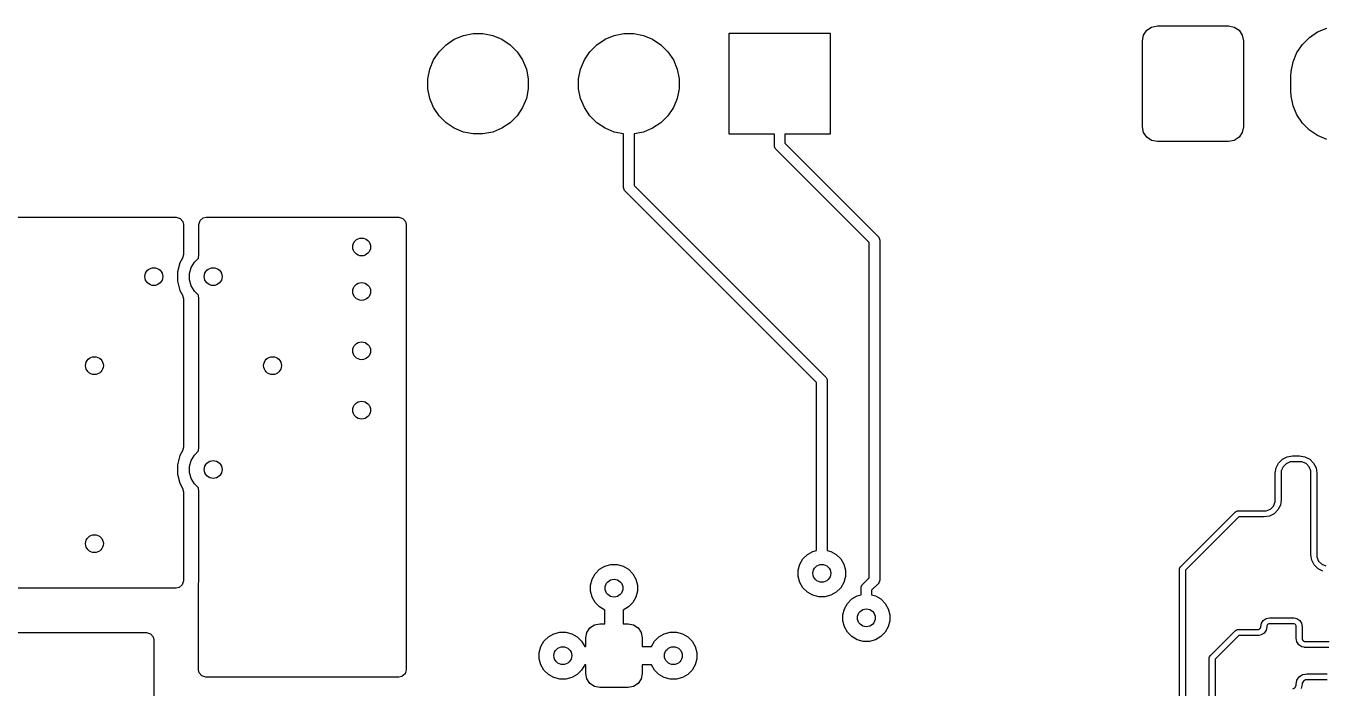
# Model space of a CAD drawing. Extents: x 0.98 to 8.13, y -3.46 to -0.83.
# Drawn here: x 4.305 to 5.164, y -1.454 to -1.015 of the extents above; entities that cross this region are included whole.
import ezdxf

# ---------------------------------------------------------------- set-up
doc = ezdxf.new("R2010")
doc.units = 0
doc.header["$MEASUREMENT"] = 0
doc.layers.add('BLACK', color=7, linetype='CONTINUOUS')

msp = doc.modelspace()

# ---------------------------------------------------------------- linework, layer by layer
at = {"layer": 'BLACK', "linetype": 'CONTINUOUS'}
for p, q in [((4.58895, -1.02364), (4.59501, -1.02113)), ((4.59501, -1.02113), (4.60144, -1.01985)), ((4.60144, -1.01985), (4.608, -1.01985)), ((4.608, -1.01985), (4.61444, -1.02113)), ((4.61444, -1.02113), (4.6205, -1.02364)), ((4.68895, -1.02364), (4.69501, -1.02113)), ((4.69501, -1.02113), (4.70144, -1.01985)), ((4.70144, -1.01985), (4.708, -1.01985)), ((4.708, -1.01985), (4.71444, -1.02113)), ((4.71444, -1.02113), (4.7205, -1.02364)), ((4.77126, -1.08661), (4.77126, -1.01969)), ((4.77126, -1.01969), (4.83819, -1.01969)), ((4.83819, -1.01969), (4.83819, -1.08661)), ((5.04528, -1.02461), (5.04602, -1.02084)), ((5.04602, -1.02084), (5.04816, -1.01765)), ((5.04816, -1.01765), (5.05135, -1.01551)), ((5.05135, -1.01551), (5.05512, -1.01476)), ((5.05512, -1.01476), (5.10236, -1.01476)), ((5.10236, -1.01476), (5.10613, -1.01551)), ((5.10613, -1.01551), (5.10932, -1.01765)), ((5.10932, -1.01765), (5.11146, -1.02084)), ((5.11146, -1.02084), (5.1122, -1.02461)), ((5.1513, -1.027), (5.15594, -1.02236)), ((5.15594, -1.02236), (5.16139, -1.01872)), ((5.16139, -1.01872), (5.16745, -1.0162)), ((4.57886, -1.03192), (4.58349, -1.02728)), ((4.58349, -1.02728), (4.58895, -1.02364)), ((4.6205, -1.02364), (4.62595, -1.02728)), ((4.62595, -1.02728), (4.63059, -1.03192)), ((4.67886, -1.03192), (4.68349, -1.02728)), ((4.68349, -1.02728), (4.68895, -1.02364)), ((4.7205, -1.02364), (4.72595, -1.02728)), ((4.72595, -1.02728), (4.73059, -1.03192)), ((5.04528, -1.08169), (5.04528, -1.02461)), ((5.1122, -1.02461), (5.1122, -1.08169)), ((5.14765, -1.03245), (5.1513, -1.027)), ((4.5727, -1.04344), (4.57521, -1.03737)), ((4.57521, -1.03737), (4.57886, -1.03192)), ((4.63059, -1.03192), (4.63424, -1.03737)), ((4.63424, -1.03737), (4.63675, -1.04344)), ((4.6727, -1.04344), (4.67521, -1.03737)), ((4.67521, -1.03737), (4.67886, -1.03192)), ((4.73059, -1.03192), (4.73424, -1.03737)), ((4.73424, -1.03737), (4.73675, -1.04344)), ((5.14386, -1.04495), (5.14514, -1.03851)), ((5.14514, -1.03851), (5.14765, -1.03245)), ((4.57142, -1.04987), (4.5727, -1.04344)), ((4.63675, -1.04344), (4.63803, -1.04987)), ((4.67142, -1.04987), (4.6727, -1.04344)), ((4.73675, -1.04344), (4.73803, -1.04987)), ((5.1437, -1.04823), (5.14386, -1.04495)), ((5.1437, -1.05807), (5.1437, -1.04823)), ((4.57142, -1.05643), (4.57142, -1.04987)), ((4.5727, -1.06286), (4.57142, -1.05643)), ((4.63803, -1.05643), (4.63675, -1.06286)), ((4.63803, -1.04987), (4.63803, -1.05643)), ((4.67142, -1.05643), (4.67142, -1.04987)), ((4.6727, -1.06286), (4.67142, -1.05643)), ((4.73803, -1.05643), (4.73675, -1.06286)), ((4.73803, -1.04987), (4.73803, -1.05643)), ((4.57521, -1.06892), (4.5727, -1.06286)), ((4.63675, -1.06286), (4.63424, -1.06892)), ((4.67521, -1.06892), (4.6727, -1.06286)), ((4.73675, -1.06286), (4.73424, -1.06892)), ((5.14386, -1.06135), (5.1437, -1.05807)), ((5.14514, -1.06779), (5.14386, -1.06135)), ((4.57886, -1.07438), (4.57521, -1.06892)), ((4.63424, -1.06892), (4.63059, -1.07438)), ((4.67886, -1.07438), (4.67521, -1.06892)), ((4.73424, -1.06892), (4.73059, -1.07438)), ((5.14765, -1.07385), (5.14514, -1.06779)), ((5.1513, -1.0793), (5.14765, -1.07385)), ((4.58349, -1.07902), (4.57886, -1.07438)), ((4.58895, -1.08266), (4.58349, -1.07902)), ((4.59501, -1.08517), (4.58895, -1.08266)), ((4.6205, -1.08266), (4.61444, -1.08517)), ((4.62595, -1.07902), (4.6205, -1.08266)), ((4.63059, -1.07438), (4.62595, -1.07902)), ((4.68349, -1.07902), (4.67886, -1.07438)), ((4.68895, -1.08266), (4.68349, -1.07902)), ((4.69501, -1.08517), (4.68895, -1.08266)), ((4.7205, -1.08266), (4.71444, -1.08517)), ((4.72595, -1.07902), (4.7205, -1.08266)), ((4.73059, -1.07438), (4.72595, -1.07902)), ((5.04602, -1.08546), (5.04528, -1.08169)), ((5.1122, -1.08169), (5.11146, -1.08546)), ((5.15594, -1.08394), (5.1513, -1.0793)), ((4.60144, -1.08645), (4.59501, -1.08517)), ((4.608, -1.08645), (4.60144, -1.08645)), ((4.61444, -1.08517), (4.608, -1.08645)), ((4.70122, -1.08641), (4.69501, -1.08517)), ((4.70122, -1.12205), (4.70122, -1.08641)), ((4.71444, -1.08517), (4.70822, -1.08641)), ((4.70822, -1.08641), (4.70822, -1.1206)), ((4.80122, -1.08661), (4.77126, -1.08661)), ((4.80122, -1.09409), (4.80122, -1.08661)), ((4.83819, -1.08661), (4.80822, -1.08661)), ((4.80822, -1.08661), (4.80822, -1.09264)), ((5.04816, -1.08865), (5.04602, -1.08546)), ((5.05135, -1.09079), (5.04816, -1.08865)), ((5.05512, -1.09154), (5.05135, -1.09079)), ((5.10613, -1.09079), (5.10236, -1.09154)), ((5.10932, -1.08865), (5.10613, -1.09079)), ((5.11146, -1.08546), (5.10932, -1.08865)), ((5.16139, -1.08758), (5.15594, -1.08394)), ((5.16745, -1.09009), (5.16139, -1.08758)), ((4.80129, -1.09478), (4.80122, -1.09409)), ((4.80181, -1.09604), (4.80129, -1.09478)), ((4.80225, -1.09657), (4.80181, -1.09604)), ((4.86408, -1.1584), (4.80225, -1.09657)), ((4.80822, -1.09264), (4.87005, -1.15447)), ((5.10236, -1.09154), (5.05512, -1.09154)), ((4.70129, -1.12273), (4.70122, -1.12205)), ((4.70181, -1.12399), (4.70129, -1.12273)), ((4.70225, -1.12452), (4.70181, -1.12399)), ((4.82918, -1.25145), (4.70225, -1.12452)), ((4.70822, -1.1206), (4.83515, -1.24753)), ((4.27654, -1.14173), (4.40457, -1.14173)), ((4.40457, -1.14173), (4.40721, -1.14251)), ((4.40721, -1.14251), (4.40901, -1.14459)), ((4.42044, -1.14397), (4.42252, -1.14217)), ((4.42252, -1.14217), (4.42455, -1.14173)), ((4.42455, -1.14173), (4.5522, -1.14173)), ((4.5522, -1.14173), (4.55484, -1.14251)), ((4.55484, -1.14251), (4.55665, -1.14459)), ((4.40901, -1.14459), (4.40945, -1.14661)), ((4.40945, -1.14661), (4.40945, -1.16635)), ((4.41967, -1.14661), (4.42044, -1.14397)), ((4.41967, -1.16635), (4.41967, -1.14661)), ((4.55665, -1.14459), (4.55709, -1.14661)), ((4.55709, -1.14661), (4.55709, -1.44197)), ((4.86408, -1.38097), (4.86408, -1.1584)), ((4.87005, -1.15447), (4.87049, -1.155)), ((4.87049, -1.155), (4.87101, -1.15626)), ((4.87101, -1.15626), (4.87108, -1.15695)), ((4.87108, -1.15695), (4.87108, -1.38242)), ((4.40945, -1.16635), (4.40879, -1.1688)), ((4.41934, -1.16881), (4.41967, -1.16635)), ((4.40699, -1.17193), (4.40537, -1.17797)), ((4.40879, -1.1688), (4.40699, -1.17193)), ((4.40699, -1.17193), (4.40699, -1.17193)), ((4.41352, -1.17905), (4.41458, -1.17508)), ((4.41458, -1.17508), (4.41664, -1.17152)), ((4.41664, -1.17152), (4.41934, -1.16881)), ((4.40537, -1.17797), (4.40537, -1.17901)), ((4.40537, -1.17901), (4.40538, -1.17905)), ((4.40538, -1.18316), (4.40537, -1.1832)), ((4.40537, -1.1832), (4.40537, -1.18423)), ((4.40537, -1.18423), (4.40699, -1.19028)), ((4.40538, -1.17905), (4.40538, -1.18316)), ((4.41352, -1.18316), (4.41352, -1.17905)), ((4.41458, -1.18713), (4.41352, -1.18316)), ((4.40699, -1.19028), (4.40879, -1.19341)), ((4.40879, -1.19341), (4.40945, -1.19585)), ((4.41664, -1.19069), (4.41458, -1.18713)), ((4.41934, -1.19339), (4.41664, -1.19069)), ((4.41967, -1.19585), (4.41934, -1.19339)), ((4.40945, -1.19585), (4.40945, -1.29431)), ((4.41967, -1.29431), (4.41967, -1.19585)), ((4.82918, -1.36273), (4.82918, -1.25145)), ((4.83515, -1.24753), (4.83559, -1.24806)), ((4.83559, -1.24806), (4.83611, -1.24932)), ((4.83611, -1.24932), (4.83618, -1.25)), ((4.83618, -1.25), (4.83618, -1.36273)), ((4.40879, -1.29675), (4.40699, -1.29988)), ((4.40945, -1.29431), (4.40879, -1.29675)), ((4.41664, -1.29947), (4.41934, -1.29677)), ((4.41934, -1.29677), (4.41967, -1.29431)), ((4.40699, -1.29988), (4.40537, -1.30593)), ((4.40537, -1.30593), (4.40537, -1.31218)), ((4.40699, -1.29988), (4.40699, -1.29988)), ((4.41352, -1.307), (4.41458, -1.30303)), ((4.41458, -1.30303), (4.41664, -1.29947)), ((5.13387, -1.30799), (5.13549, -1.3048)), ((5.13549, -1.3048), (5.13803, -1.30227)), ((5.13803, -1.30227), (5.14122, -1.30064)), ((5.14054, -1.30522), (5.13844, -1.30731)), ((5.14327, -1.30408), (5.14054, -1.30522)), ((5.14122, -1.30064), (5.14475, -1.30008)), ((5.14475, -1.30408), (5.14327, -1.30408)), ((5.14475, -1.30008), (5.14475, -1.30008)), ((5.14475, -1.30008), (5.14475, -1.30008)), ((5.14475, -1.30008), (5.14475, -1.30008)), ((5.14475, -1.30008), (5.14948, -1.30008)), ((5.14948, -1.30408), (5.14475, -1.30408)), ((5.14475, -1.30408), (5.14475, -1.30408)), ((5.14948, -1.30008), (5.14948, -1.30008)), ((5.14948, -1.30008), (5.15302, -1.30064)), ((5.15096, -1.30408), (5.14948, -1.30408)), ((5.14948, -1.30408), (5.14948, -1.30408)), ((5.14948, -1.30408), (5.14948, -1.30408)), ((5.1537, -1.30521), (5.15096, -1.30408)), ((5.15302, -1.30064), (5.15621, -1.30227)), ((5.1558, -1.30731), (5.1537, -1.30521)), ((5.15621, -1.30227), (5.15874, -1.3048)), ((5.15874, -1.3048), (5.16037, -1.30799)), ((4.40537, -1.31218), (4.40699, -1.31823)), ((4.41352, -1.31111), (4.41352, -1.307)), ((4.41458, -1.31508), (4.41352, -1.31111)), ((5.13331, -1.31153), (5.13387, -1.30799)), ((5.13331, -1.32913), (5.13331, -1.31153)), ((5.13331, -1.31153), (5.13331, -1.31153)), ((5.13331, -1.31153), (5.13331, -1.31153)), ((5.13844, -1.30731), (5.13731, -1.31005)), ((5.13731, -1.31005), (5.13731, -1.31153)), ((5.13731, -1.31153), (5.13731, -1.31153)), ((5.13731, -1.31153), (5.13731, -1.32913)), ((5.15693, -1.31005), (5.1558, -1.30731)), ((5.15693, -1.31151), (5.15693, -1.31005)), ((5.15693, -1.31153), (5.15693, -1.31151)), ((5.15693, -1.32913), (5.15693, -1.31153)), ((5.16037, -1.30799), (5.16093, -1.31153)), ((5.16093, -1.31153), (5.16093, -1.31153)), ((5.16093, -1.31153), (5.16093, -1.31153)), ((5.16093, -1.31153), (5.16093, -1.31153)), ((5.16093, -1.31153), (5.16093, -1.32913)), ((4.40699, -1.31823), (4.40879, -1.32136)), ((4.40879, -1.32136), (4.40945, -1.3238)), ((4.41664, -1.31864), (4.41458, -1.31508)), ((4.41934, -1.32134), (4.41664, -1.31864)), ((4.41967, -1.3238), (4.41934, -1.32134)), ((4.40945, -1.3238), (4.40945, -1.38291)), ((4.41967, -1.38291), (4.41967, -1.3238)), ((5.13217, -1.33335), (5.13331, -1.33062)), ((5.13331, -1.33062), (5.13331, -1.32913)), ((5.13731, -1.32913), (5.13675, -1.33267)), ((5.15693, -1.33858), (5.15693, -1.32913)), ((5.16093, -1.32913), (5.16093, -1.33858)), ((5.07044, -1.37359), (5.10685, -1.33717)), ((5.1091, -1.34058), (5.07385, -1.37583)), ((5.10685, -1.33717), (5.1075, -1.33673)), ((5.1075, -1.33673), (5.10827, -1.33658)), ((5.10827, -1.33658), (5.12586, -1.33658)), ((5.12586, -1.34058), (5.1091, -1.34058)), ((5.12586, -1.33658), (5.12586, -1.33658)), ((5.12586, -1.33658), (5.12586, -1.33658)), ((5.12586, -1.33658), (5.12586, -1.33658)), ((5.12586, -1.33658), (5.12734, -1.33658)), ((5.1259, -1.34057), (5.12586, -1.34058)), ((5.12586, -1.34058), (5.12586, -1.34058)), ((5.12939, -1.34002), (5.1259, -1.34057)), ((5.12734, -1.33658), (5.13008, -1.33545)), ((5.13259, -1.3384), (5.12939, -1.34002)), ((5.13008, -1.33545), (5.13217, -1.33335)), ((5.13512, -1.33586), (5.13259, -1.3384)), ((5.13675, -1.33267), (5.13512, -1.33586)), ((5.15693, -1.36564), (5.15693, -1.33858)), ((5.16093, -1.33858), (5.16093, -1.36564)), ((4.82018, -1.36837), (4.82309, -1.36546)), ((4.82309, -1.36546), (4.82665, -1.3634)), ((4.82665, -1.3634), (4.82918, -1.36273)), ((4.83618, -1.36273), (4.8387, -1.3634)), ((4.8387, -1.3634), (4.84226, -1.36546)), ((4.84226, -1.36546), (4.84517, -1.36837)), ((5.15749, -1.36917), (5.15693, -1.36564)), ((5.15693, -1.36564), (5.15693, -1.36564)), ((5.15693, -1.36564), (5.15693, -1.36564)), ((5.15693, -1.36564), (5.15693, -1.36564)), ((5.16093, -1.36564), (5.16093, -1.36564)), ((5.16093, -1.36564), (5.16093, -1.36712)), ((4.6853, -1.3753), (4.68886, -1.37325)), ((4.68886, -1.37325), (4.69283, -1.37218)), ((4.69283, -1.37218), (4.69694, -1.37218)), ((4.69694, -1.37218), (4.70091, -1.37325)), ((4.70091, -1.37325), (4.70447, -1.3753)), ((4.81706, -1.3759), (4.81813, -1.37193)), ((4.81813, -1.37193), (4.82018, -1.36837)), ((4.84517, -1.36837), (4.84723, -1.37193)), ((4.84723, -1.37193), (4.84829, -1.3759)), ((5.06985, -1.375), (5.07, -1.37423)), ((5.06985, -1.68406), (5.06985, -1.375)), ((5.07, -1.37423), (5.07044, -1.37359)), ((5.15911, -1.37236), (5.15749, -1.36917)), ((5.16165, -1.3749), (5.15911, -1.37236)), ((5.16093, -1.36712), (5.16206, -1.36985)), ((5.16484, -1.37652), (5.16165, -1.3749)), ((5.16206, -1.36985), (5.16416, -1.37195)), ((5.16416, -1.37195), (5.1669, -1.37308)), ((4.40945, -1.38291), (4.40867, -1.38555)), ((4.41934, -1.38517), (4.41967, -1.38291)), ((4.67927, -1.38574), (4.68033, -1.38177)), ((4.68033, -1.38177), (4.68239, -1.37821)), ((4.68239, -1.37821), (4.6853, -1.3753)), ((4.70447, -1.3753), (4.70738, -1.37821)), ((4.70738, -1.37821), (4.70943, -1.38177)), ((4.70943, -1.38177), (4.7105, -1.38574)), ((4.81706, -1.38001), (4.81706, -1.3759)), ((4.81813, -1.38398), (4.81706, -1.38001)), ((4.84829, -1.38001), (4.84723, -1.38398)), ((4.84829, -1.3759), (4.84829, -1.38001)), ((4.85973, -1.38532), (4.86408, -1.38097)), ((4.87101, -1.38311), (4.87049, -1.38437)), ((4.87108, -1.38242), (4.87101, -1.38311)), ((5.07385, -1.37583), (5.07385, -1.68406)), ((4.40457, -1.3878), (4.27654, -1.3878)), ((4.40659, -1.38735), (4.40457, -1.3878)), ((4.40867, -1.38555), (4.40659, -1.38735)), ((4.41929, -1.38586), (4.41934, -1.38517)), ((4.41929, -1.44197), (4.41929, -1.38586)), ((4.67927, -1.38985), (4.67927, -1.38574)), ((4.68033, -1.39382), (4.67927, -1.38985)), ((4.7105, -1.38985), (4.70943, -1.39382)), ((4.7105, -1.38574), (4.7105, -1.38985)), ((4.82018, -1.38754), (4.81813, -1.38398)), ((4.82309, -1.39045), (4.82018, -1.38754)), ((4.82665, -1.3925), (4.82309, -1.39045)), ((4.84226, -1.39045), (4.8387, -1.3925)), ((4.84517, -1.38754), (4.84226, -1.39045)), ((4.84723, -1.38398), (4.84517, -1.38754)), ((4.8587, -1.3878), (4.85877, -1.38711)), ((4.8587, -1.39225), (4.8587, -1.3878)), ((4.85877, -1.38711), (4.85929, -1.38585)), ((4.85929, -1.38585), (4.85973, -1.38532)), ((4.87005, -1.3849), (4.8657, -1.38925)), ((4.8657, -1.38925), (4.8657, -1.39225)), ((4.87049, -1.38437), (4.87005, -1.3849)), ((4.68239, -1.39738), (4.68033, -1.39382)), ((4.6853, -1.40029), (4.68239, -1.39738)), ((4.68886, -1.40234), (4.6853, -1.40029)), ((4.70447, -1.40029), (4.70091, -1.40234)), ((4.70738, -1.39738), (4.70447, -1.40029)), ((4.70943, -1.39382), (4.70738, -1.39738)), ((4.83062, -1.39357), (4.82665, -1.3925)), ((4.83473, -1.39357), (4.83062, -1.39357)), ((4.8387, -1.3925), (4.83473, -1.39357)), ((4.84766, -1.40145), (4.84971, -1.39789)), ((4.84971, -1.39789), (4.85262, -1.39499)), ((4.85262, -1.39499), (4.85618, -1.39293)), ((4.85618, -1.39293), (4.8587, -1.39225)), ((4.8657, -1.39225), (4.86823, -1.39293)), ((4.86823, -1.39293), (4.87179, -1.39499)), ((4.87179, -1.39499), (4.8747, -1.39789)), ((4.8747, -1.39789), (4.87675, -1.40145)), ((4.68888, -1.40235), (4.68886, -1.40234)), ((4.68888, -1.41142), (4.68888, -1.40235)), ((4.70091, -1.40234), (4.70088, -1.40235)), ((4.70088, -1.40235), (4.70088, -1.41142)), ((4.84659, -1.40542), (4.84766, -1.40145)), ((4.84659, -1.40954), (4.84659, -1.40542)), ((4.87675, -1.40145), (4.87782, -1.40542)), ((4.87782, -1.40542), (4.87782, -1.40954)), ((5.12408, -1.41111), (5.12537, -1.40919)), ((5.12537, -1.40919), (5.12729, -1.4079)), ((5.12729, -1.4079), (5.12956, -1.40745)), ((5.12956, -1.40745), (5.12956, -1.40745)), ((5.12956, -1.40745), (5.12956, -1.40745)), ((5.12956, -1.40745), (5.12957, -1.40745)), ((5.12957, -1.40745), (5.14531, -1.40745)), ((5.14531, -1.40745), (5.14574, -1.40753)), ((5.14574, -1.40753), (5.14759, -1.4079)), ((5.14759, -1.4079), (5.14951, -1.40919)), ((5.14951, -1.40919), (5.1508, -1.41111)), ((4.1978, -1.41732), (4.38488, -1.41732)), ((4.38488, -1.41732), (4.38752, -1.4181)), ((4.6549, -1.41803), (4.65887, -1.41697)), ((4.65887, -1.41697), (4.66298, -1.41697)), ((4.66298, -1.41697), (4.66695, -1.41803)), ((4.67618, -1.42077), (4.67689, -1.41719)), ((4.67689, -1.41719), (4.67892, -1.41416)), ((4.67892, -1.41416), (4.68195, -1.41213)), ((4.68195, -1.41213), (4.68553, -1.41142)), ((4.68553, -1.41142), (4.68888, -1.41142)), ((4.70088, -1.41142), (4.70423, -1.41142)), ((4.70423, -1.41142), (4.70781, -1.41213)), ((4.70781, -1.41213), (4.71084, -1.41416)), ((4.71084, -1.41416), (4.71287, -1.41719)), ((4.71287, -1.41719), (4.71358, -1.42077)), ((4.72823, -1.41803), (4.7322, -1.41697)), ((4.7322, -1.41697), (4.73631, -1.41697)), ((4.73631, -1.41697), (4.74028, -1.41803)), ((4.84766, -1.41351), (4.84659, -1.40954)), ((4.84971, -1.41707), (4.84766, -1.41351)), ((4.85262, -1.41997), (4.84971, -1.41707)), ((4.8747, -1.41707), (4.87179, -1.41997)), ((4.87675, -1.41351), (4.8747, -1.41707)), ((4.87782, -1.40954), (4.87675, -1.41351)), ((5.09012, -1.43264), (5.10685, -1.41591)), ((5.10685, -1.41591), (5.1075, -1.41548)), ((5.1075, -1.41548), (5.10827, -1.41532)), ((5.10827, -1.41532), (5.12169, -1.41532)), ((5.12169, -1.41532), (5.12169, -1.41532)), ((5.12169, -1.41532), (5.12169, -1.41532)), ((5.12169, -1.41532), (5.12169, -1.41532)), ((5.12169, -1.41532), (5.12221, -1.41532)), ((5.12221, -1.41532), (5.12311, -1.4148)), ((5.12311, -1.4148), (5.12363, -1.4139)), ((5.12363, -1.41339), (5.12408, -1.41111)), ((5.12363, -1.4139), (5.12363, -1.41339)), ((5.12589, -1.41758), (5.12396, -1.41887)), ((5.12718, -1.41566), (5.12589, -1.41758)), ((5.12763, -1.41339), (5.12718, -1.41566)), ((5.12815, -1.41197), (5.12763, -1.41287)), ((5.12763, -1.41287), (5.12763, -1.41339)), ((5.12905, -1.41145), (5.12815, -1.41197)), ((5.12956, -1.41145), (5.12905, -1.41145)), ((5.12957, -1.41145), (5.12956, -1.41145)), ((5.14531, -1.41145), (5.12957, -1.41145)), ((5.12957, -1.41145), (5.12957, -1.41145)), ((5.14583, -1.41145), (5.14531, -1.41145)), ((5.14531, -1.41145), (5.14531, -1.41145)), ((5.14531, -1.41145), (5.14531, -1.41145)), ((5.14673, -1.41197), (5.14583, -1.41145)), ((5.14725, -1.41287), (5.14673, -1.41197)), ((5.14725, -1.41338), (5.14725, -1.41287)), ((5.14725, -1.41339), (5.14725, -1.41338)), ((5.14725, -1.41732), (5.14725, -1.41339)), ((5.14725, -1.42126), (5.14725, -1.41732)), ((5.1508, -1.41111), (5.15125, -1.41339)), ((5.15125, -1.41339), (5.15125, -1.41339)), ((5.15125, -1.41339), (5.15125, -1.41732)), ((5.15125, -1.41732), (5.15125, -1.42126)), ((4.38752, -1.4181), (4.38932, -1.42018)), ((4.38932, -1.42018), (4.38976, -1.4222)), ((4.38976, -1.4222), (4.38976, -1.46654)), ((4.64531, -1.43052), (4.64638, -1.42655)), ((4.64638, -1.42655), (4.64843, -1.42299)), ((4.64843, -1.42299), (4.65134, -1.42009)), ((4.65134, -1.42009), (4.6549, -1.41803)), ((4.66695, -1.41803), (4.67051, -1.42009)), ((4.67051, -1.42009), (4.67342, -1.42299)), ((4.67342, -1.42299), (4.67547, -1.42655)), ((4.67547, -1.42655), (4.67548, -1.42658)), ((4.67618, -1.42658), (4.67618, -1.42077)), ((4.71358, -1.42077), (4.71358, -1.42658)), ((4.7197, -1.42655), (4.72176, -1.42299)), ((4.7197, -1.42658), (4.7197, -1.42655)), ((4.72176, -1.42299), (4.72467, -1.42009)), ((4.72467, -1.42009), (4.72823, -1.41803)), ((4.74028, -1.41803), (4.74384, -1.42009)), ((4.74384, -1.42009), (4.74675, -1.42299)), ((4.74675, -1.42299), (4.7488, -1.42655)), ((4.7488, -1.42655), (4.74987, -1.43052)), ((4.85618, -1.42203), (4.85262, -1.41997)), ((4.86015, -1.42309), (4.85618, -1.42203)), ((4.86426, -1.42309), (4.86015, -1.42309)), ((4.86823, -1.42203), (4.86426, -1.42309)), ((4.87179, -1.41997), (4.86823, -1.42203)), ((5.1091, -1.41932), (5.09354, -1.43488)), ((5.12169, -1.41932), (5.1091, -1.41932)), ((5.12246, -1.41917), (5.12169, -1.41932)), ((5.12169, -1.41932), (5.12169, -1.41932)), ((5.12396, -1.41887), (5.12246, -1.41917)), ((5.12246, -1.41917), (5.12246, -1.41917)), ((5.1474, -1.42203), (5.14725, -1.42126)), ((5.1477, -1.42353), (5.1474, -1.42203)), ((5.1474, -1.42203), (5.1474, -1.42203)), ((5.14899, -1.42546), (5.1477, -1.42353)), ((5.15092, -1.42674), (5.14899, -1.42546)), ((5.15125, -1.42126), (5.15125, -1.42126)), ((5.15125, -1.42126), (5.15125, -1.42178)), ((5.15125, -1.42178), (5.15177, -1.42268)), ((5.15177, -1.42268), (5.15267, -1.4232)), ((5.15267, -1.4232), (5.15319, -1.4232)), ((5.15319, -1.4232), (5.16894, -1.4232)), ((4.64531, -1.43463), (4.64531, -1.43052)), ((4.64638, -1.43861), (4.64531, -1.43463)), ((4.67548, -1.42658), (4.67618, -1.42658)), ((4.71358, -1.42658), (4.7197, -1.42658)), ((4.74987, -1.43463), (4.7488, -1.43861)), ((4.74987, -1.43052), (4.74987, -1.43463)), ((5.08954, -1.43406), (5.08969, -1.43329)), ((5.08954, -1.68406), (5.08954, -1.43406)), ((5.08969, -1.43329), (5.09012, -1.43264)), ((5.09354, -1.43488), (5.09354, -1.68406)), ((5.15242, -1.42704), (5.15092, -1.42674)), ((5.15274, -1.42711), (5.15242, -1.42704)), ((5.15242, -1.42704), (5.15242, -1.42704)), ((5.15319, -1.4272), (5.15274, -1.42711)), ((5.16893, -1.4272), (5.15319, -1.4272)), ((5.15319, -1.4272), (5.15319, -1.4272)), ((5.15319, -1.4272), (5.15319, -1.4272)), ((4.41973, -1.444), (4.41929, -1.44197)), ((4.55709, -1.44197), (4.55631, -1.44461)), ((4.64843, -1.44217), (4.64638, -1.43861)), ((4.65134, -1.44507), (4.64843, -1.44217)), ((4.67342, -1.44217), (4.67051, -1.44507)), ((4.67547, -1.43861), (4.67342, -1.44217)), ((4.67548, -1.43858), (4.67547, -1.43861)), ((4.67618, -1.43858), (4.67548, -1.43858)), ((4.67618, -1.44439), (4.67618, -1.43858)), ((4.7197, -1.43858), (4.71358, -1.43858)), ((4.71358, -1.43858), (4.71358, -1.44439)), ((4.7197, -1.43861), (4.7197, -1.43858)), ((4.72176, -1.44217), (4.7197, -1.43861)), ((4.72467, -1.44507), (4.72176, -1.44217)), ((4.74675, -1.44217), (4.74384, -1.44507)), ((4.7488, -1.43861), (4.74675, -1.44217)), ((4.42153, -1.44608), (4.41973, -1.444)), ((4.42417, -1.44685), (4.42153, -1.44608)), ((4.5522, -1.44685), (4.42417, -1.44685)), ((4.55423, -1.44641), (4.5522, -1.44685)), ((4.55631, -1.44461), (4.55423, -1.44641)), ((4.6549, -1.44713), (4.65134, -1.44507)), ((4.65887, -1.44819), (4.6549, -1.44713)), ((4.66298, -1.44819), (4.65887, -1.44819)), ((4.66695, -1.44713), (4.66298, -1.44819)), ((4.67051, -1.44507), (4.66695, -1.44713)), ((4.67689, -1.44797), (4.67618, -1.44439)), ((4.67892, -1.451), (4.67689, -1.44797)), ((4.68195, -1.45303), (4.67892, -1.451)), ((4.71084, -1.451), (4.70781, -1.45303)), ((4.71287, -1.44797), (4.71084, -1.451)), ((4.71358, -1.44439), (4.71287, -1.44797)), ((4.72823, -1.44713), (4.72467, -1.44507)), ((4.7322, -1.44819), (4.72823, -1.44713)), ((4.73631, -1.44819), (4.7322, -1.44819)), ((4.74028, -1.44713), (4.73631, -1.44819)), ((4.74384, -1.44507), (4.74028, -1.44713)), ((5.14712, -1.45165), (5.14765, -1.44896)), ((5.14712, -1.45166), (5.14712, -1.45165)), ((5.14712, -1.45247), (5.14712, -1.45166)), ((5.14712, -1.45166), (5.14712, -1.45166)), ((5.14765, -1.44896), (5.14918, -1.44668)), ((5.14918, -1.44668), (5.15146, -1.44516)), ((5.15111, -1.45166), (5.15058, -1.45435)), ((5.15112, -1.45166), (5.15111, -1.45166)), ((5.15193, -1.44943), (5.15112, -1.45084)), ((5.15112, -1.45084), (5.15112, -1.45166)), ((5.15146, -1.44516), (5.15339, -1.44477)), ((5.15334, -1.44862), (5.15193, -1.44943)), ((5.15415, -1.44862), (5.15334, -1.44862)), ((5.15339, -1.44477), (5.15415, -1.44462)), ((5.15339, -1.44477), (5.15339, -1.44477)), ((5.15415, -1.44462), (5.15415, -1.44462)), ((5.15415, -1.44462), (5.15415, -1.44462)), ((5.15415, -1.44462), (5.15415, -1.44462)), ((5.15415, -1.44462), (5.16782, -1.44462)), ((5.16782, -1.44862), (5.15415, -1.44862)), ((5.15415, -1.44862), (5.15415, -1.44862)), ((4.68553, -1.45374), (4.68195, -1.45303)), ((4.70423, -1.45374), (4.68553, -1.45374)), ((4.70781, -1.45303), (4.70423, -1.45374)), ((5.14489, -1.45469), (5.1463, -1.45388)), ((5.1463, -1.45388), (5.14712, -1.45247))]:
    msp.add_line(p, q, dxfattribs=at)
at = {"layer": 'BLACK'}
for centre in [(4.52756, -1.16142), (4.38976, -1.1811), (4.42913, -1.1811), (4.52756, -1.19094), (4.52756, -1.23031), (4.35039, -1.24016), (4.4685, -1.24016), (4.52756, -1.26969), (4.42913, -1.30906), (4.35039, -1.35827), (4.83268, -1.37795), (4.69488, -1.3878), (4.8622, -1.40748), (4.66093, -1.43258), (4.73425, -1.43258)]:
    msp.add_circle(centre, 0.00591, dxfattribs=at)

doc.saveas('drawing.dxf')
